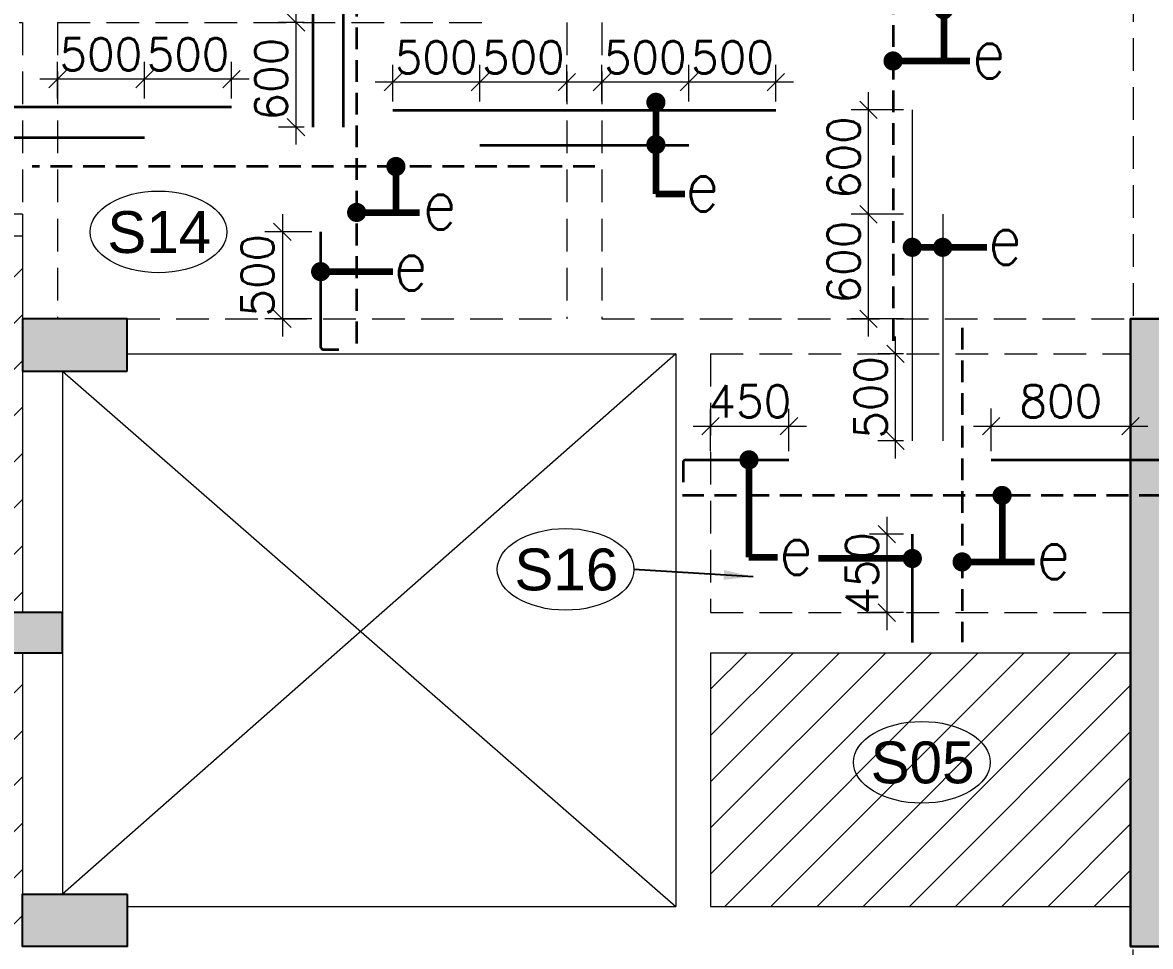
# Model space of a CAD drawing. Header units: millimetres. Extents: x 1255966 to 1543012, y 318612 to 465611.
# Drawn here: x 1290117 to 1296592, y 353858 to 359158 of the extents above; entities that cross this region are included whole.
import ezdxf

# ---------------------------------------------------------------- set-up
doc = ezdxf.new("R2010")
doc.units = ezdxf.units.MM
doc.header["$LTSCALE"] = 500
doc.header["$MEASUREMENT"] = 0
doc.header["$PDMODE"] = 34
for name, pattern in [('CONTINOUS', [0]), ('DASHED2', [0.375, 0.25, -0.125]), ('HIDDEN', [0.375, 0.25, -0.125]), ('PHANTOM2', [1.25, 0.625, -0.125, 0.125, -0.125, 0.125, -0.125])]:
    doc.linetypes.add(name, pattern=pattern)
doc.layers.get('Defpoints').update_dxf_attribs({"lineweight": 0})
for name, color, linetype, lineweight in [('ARROW', 1, 'Continuous', 0), ('CALL', 1, 'Continuous', 18), ('CUT OUT', 1, 'Continuous', 13), ('HATCH', 1, 'Continuous', 5), ('ST-DIM', 1, 'PHANTOM2', 15), ('STC AROW', 211, 'Continuous', 9), ('STC REINF.BOTTOM', 7, 'Continuous', 35), ('TEXT 01', 3, 'Continuous', 15), ('TOWER AREA BEAM..', 3, 'Continuous', 20), ('TOWER COL HATCH', 253, 'Continuous', 20)]:
    doc.layers.add(name, color=color, linetype=linetype, lineweight=lineweight)
for name, color, linetype in [('D', 10, 'Continuous'), ('S-COLUMN-HATCH', 253, 'Continuous'), ('S-FRAMING PLAN', 4, 'Continuous'), ('S-T', 3, 'Continuous'), ('TOWER AREA COLUMN.', 6, 'Continuous')]:
    doc.layers.add(name, color=color, linetype=linetype)
doc.styles.add('2MM', font='romans.shx', dxfattribs={"width": 0.7})
doc.styles.add('ABHI', font='arial.ttf')
doc.styles.add('ROMANCE', font='romans.shx')
doc.styles.add('S-T', font='romans.shx')
doc.dimstyles.new('GRID DIM', dxfattribs={"dimtxt": 250, "dimasz": 100, "dimexe": 75, "dimexo": 0, "dimgap": 50, "dimtad": 1, "dimdec": 0, "dimzin": 0, "dimdsep": 46, "dimtxsty": 'ROMANCE', "dimblk": 'ARCHTICK', "dimcen": 0, "dimdle": 0.5, "dimclrd": 8, "dimclre": 8, "dimclrt": 3, "dimadec": 0, "dimazin": 0, "dimtfac": 1, "dimtdec": 0, "dimtmove": 0, "dimatfit": 3, "dimldrblk": 'DOT', "dimfxl": 200, "dimtolj": 1, "dimtzin": 0, "dimlwd": -1, "dimlwe": -1, "dimarcsym": 2})
doc.dimstyles.new('SHUIB MOD.', dxfattribs={"dimtxt": 230, "dimasz": 130, "dimexe": 100, "dimexo": 70, "dimgap": 50, "dimtad": 2, "dimdec": 0, "dimzin": 4, "dimdsep": 46, "dimtxsty": '2MM', "dimblk": 'OBLIQUE', "dimcen": 0.09, "dimdle": 100, "dimclrd": 1, "dimclre": 1, "dimclrt": 3, "dimadec": 0, "dimazin": 0, "dimtfac": 1, "dimtdec": 0, "dimtix": 1, "dimtmove": 2, "dimatfit": 3, "dimfxl": 100, "dimtolj": 1, "dimlwd": -1, "dimarcsym": 0})
pattern_1 = [(45, (-1381890.62, -304839.69), (-132.582521, 132.582521), [])]

# ---------------------------------------------------------------- blocks, each defined once
blk = doc.blocks.new('_Oblique')
at = {"color": 0, "linetype": 'ByBlock', "lineweight": -2}
blk.add_line((-0.5, -0.5), (0.5, 0.5), dxfattribs=at)
blk = doc.blocks.new('_ArchTick')
at = {"color": 0, "linetype": 'ByBlock', "const_width": 0.15}
blk.add_lwpolyline([(-0.5, -0.5), (0.5, 0.5)], dxfattribs=at)
blk = doc.blocks.new('_Dot')
at = {"color": 0, "linetype": 'ByBlock', "lineweight": -2}
blk.add_line((-0.5, 0), (-1, 0), dxfattribs=at)
at = {"color": 0, "linetype": 'ByBlock', "const_width": 0.5}
blk.add_lwpolyline([(-0.25, 0, 1), (0.25, 0, 1)], format="xyb", close=True, dxfattribs=at)
blk = doc.blocks.new('*D349')
at = {"layer": 'Defpoints', "color": 0, "linetype": 'ByBlock', "transparency": 16777216}
for p in [(1290316.6, 358833.3), (1290316.6, 358671.9, 0), (1290816.6, 358671.9, 0)]:
    blk.add_point(p, dxfattribs=at)
at = {"layer": 'ST-DIM', "color": 1, "linetype": 'CONTINOUS', "transparency": 16777216}
for p, q in [((1290316.6, 358721.9), (1290316.6, 358933.3)), ((1290816.6, 358721.9), (1290816.6, 358933.3)), ((1290916.6, 358833.3), (1290216.6, 358833.3))]:
    blk.add_line(p, q, dxfattribs=at)
at = {"layer": 'ST-DIM', "color": 1, "linetype": 'ByBlock', "transparency": 16777216, "xscale": 100, "yscale": 100, "zscale": 100, "rotation": 180}
blk.add_blockref('_Oblique', (1290316.6, 358833.3), dxfattribs=at)
at = {"layer": 'ST-DIM', "color": 1, "linetype": 'ByBlock', "transparency": 16777216, "xscale": 100, "yscale": 100, "zscale": 100}
blk.add_blockref('_Oblique', (1290816.6, 358833.3), dxfattribs=at)
at = {"layer": 'ST-DIM', "color": 3, "linetype": 'ByBlock', "transparency": 16777216, "insert": (1290566.6, 358975.8), "char_height": 185, "attachment_point": 5, "style": 'ROMANCE'}
blk.add_mtext('\\A1;500', dxfattribs=at)
blk = doc.blocks.new('*D350')
at = {"layer": 'Defpoints', "color": 0, "linetype": 'ByBlock', "transparency": 16777216}
for p in [(1290816.6, 358833.3), (1290816.6, 358671.9, 0), (1291316.6, 358671.9, 0)]:
    blk.add_point(p, dxfattribs=at)
at = {"layer": 'ST-DIM', "color": 1, "linetype": 'CONTINOUS', "transparency": 16777216}
for p, q in [((1290816.6, 358721.9), (1290816.6, 358933.3)), ((1291316.6, 358721.9), (1291316.6, 358933.3)), ((1291416.6, 358833.3), (1290716.6, 358833.3))]:
    blk.add_line(p, q, dxfattribs=at)
at = {"layer": 'ST-DIM', "color": 1, "linetype": 'ByBlock', "transparency": 16777216, "xscale": 100, "yscale": 100, "zscale": 100, "rotation": 180}
blk.add_blockref('_Oblique', (1290816.6, 358833.3), dxfattribs=at)
at = {"layer": 'ST-DIM', "color": 1, "linetype": 'ByBlock', "transparency": 16777216, "xscale": 100, "yscale": 100, "zscale": 100}
blk.add_blockref('_Oblique', (1291316.6, 358833.3), dxfattribs=at)
at = {"layer": 'ST-DIM', "color": 3, "linetype": 'ByBlock', "transparency": 16777216, "insert": (1291066.6, 358975.8), "char_height": 185, "attachment_point": 5, "style": 'ROMANCE'}
blk.add_mtext('\\A1;500', dxfattribs=at)
blk = doc.blocks.new('*D285')
at = {"layer": 'Defpoints', "color": 0, "linetype": 'ByBlock', "transparency": 16777216}
for p in [(1291827.9, 357957.9), (1291608.1, 357457.9), (1291827.9, 357457.9)]:
    blk.add_point(p, dxfattribs=at)
at = {"layer": 'ST-DIM', "color": 1, "linetype": 'CONTINOUS', "transparency": 16777216}
for p, q in [((1291608.1, 358057.9), (1291608.1, 357357.9)), ((1291777.9, 357957.9), (1291508.1, 357957.9)), ((1291777.9, 357457.9), (1291508.1, 357457.9))]:
    blk.add_line(p, q, dxfattribs=at)
at = {"layer": 'ST-DIM', "color": 1, "linetype": 'ByBlock', "transparency": 16777216, "xscale": 100, "yscale": 100, "zscale": 100}
for p, rotation in [((1291608.1, 357957.9), 90), ((1291608.1, 357457.9), 270)]:
    blk.add_blockref('_Oblique', p, dxfattribs=dict(at, rotation=rotation))
at = {"layer": 'ST-DIM', "color": 3, "linetype": 'ByBlock', "transparency": 16777216, "insert": (1291465.6, 357707.9), "char_height": 185, "attachment_point": 5, "rotation": 90, "style": 'ROMANCE'}
blk.add_mtext('\\A1;500', dxfattribs=at)
blk = doc.blocks.new('*D286')
at = {"layer": 'Defpoints', "color": 0, "linetype": 'ByBlock', "transparency": 16777216}
for p in [(1292241.6, 358816.3), (1292241.6, 358655, 0), (1292741.6, 358655, 0)]:
    blk.add_point(p, dxfattribs=at)
at = {"layer": 'ST-DIM', "color": 1, "linetype": 'CONTINOUS', "transparency": 16777216}
for p, q in [((1292241.6, 358705), (1292241.6, 358916.3)), ((1292741.6, 358705), (1292741.6, 358916.3)), ((1292841.6, 358816.3), (1292141.6, 358816.3))]:
    blk.add_line(p, q, dxfattribs=at)
at = {"layer": 'ST-DIM', "color": 1, "linetype": 'ByBlock', "transparency": 16777216, "xscale": 100, "yscale": 100, "zscale": 100, "rotation": 180}
blk.add_blockref('_Oblique', (1292241.6, 358816.3), dxfattribs=at)
at = {"layer": 'ST-DIM', "color": 1, "linetype": 'ByBlock', "transparency": 16777216, "xscale": 100, "yscale": 100, "zscale": 100}
blk.add_blockref('_Oblique', (1292741.6, 358816.3), dxfattribs=at)
at = {"layer": 'ST-DIM', "color": 3, "linetype": 'ByBlock', "transparency": 16777216, "insert": (1292491.6, 358958.8), "char_height": 185, "attachment_point": 5, "style": 'ROMANCE'}
blk.add_mtext('\\A1;500', dxfattribs=at)
blk = doc.blocks.new('*D287')
at = {"layer": 'Defpoints', "color": 0, "linetype": 'ByBlock', "transparency": 16777216}
for p in [(1292741.6, 358816.3), (1292741.6, 358655, 0), (1293241.6, 358655, 0)]:
    blk.add_point(p, dxfattribs=at)
at = {"layer": 'ST-DIM', "color": 1, "linetype": 'CONTINOUS', "transparency": 16777216}
for p, q in [((1292741.6, 358705), (1292741.6, 358916.3)), ((1293241.6, 358705), (1293241.6, 358916.3)), ((1293341.6, 358816.3), (1292641.6, 358816.3))]:
    blk.add_line(p, q, dxfattribs=at)
at = {"layer": 'ST-DIM', "color": 1, "linetype": 'ByBlock', "transparency": 16777216, "xscale": 100, "yscale": 100, "zscale": 100, "rotation": 180}
blk.add_blockref('_Oblique', (1292741.6, 358816.3), dxfattribs=at)
at = {"layer": 'ST-DIM', "color": 1, "linetype": 'ByBlock', "transparency": 16777216, "xscale": 100, "yscale": 100, "zscale": 100}
blk.add_blockref('_Oblique', (1293241.6, 358816.3), dxfattribs=at)
at = {"layer": 'ST-DIM', "color": 3, "linetype": 'ByBlock', "transparency": 16777216, "insert": (1292991.6, 358958.8), "char_height": 185, "attachment_point": 5, "style": 'ROMANCE'}
blk.add_mtext('\\A1;500', dxfattribs=at)
blk = doc.blocks.new('*D288')
at = {"layer": 'Defpoints', "color": 0, "linetype": 'ByBlock', "transparency": 16777216}
for p in [(1293441.6, 358816.3), (1293441.6, 358655, 0), (1293941.6, 358655, 0)]:
    blk.add_point(p, dxfattribs=at)
at = {"layer": 'ST-DIM', "color": 1, "linetype": 'CONTINOUS', "transparency": 16777216}
for p, q in [((1293441.6, 358705), (1293441.6, 358916.3)), ((1293941.6, 358705), (1293941.6, 358916.3)), ((1294041.6, 358816.3), (1293341.6, 358816.3))]:
    blk.add_line(p, q, dxfattribs=at)
at = {"layer": 'ST-DIM', "color": 1, "linetype": 'ByBlock', "transparency": 16777216, "xscale": 100, "yscale": 100, "zscale": 100, "rotation": 180}
blk.add_blockref('_Oblique', (1293441.6, 358816.3), dxfattribs=at)
at = {"layer": 'ST-DIM', "color": 1, "linetype": 'ByBlock', "transparency": 16777216, "xscale": 100, "yscale": 100, "zscale": 100}
blk.add_blockref('_Oblique', (1293941.6, 358816.3), dxfattribs=at)
at = {"layer": 'ST-DIM', "color": 3, "linetype": 'ByBlock', "transparency": 16777216, "insert": (1293691.6, 358958.8), "char_height": 185, "attachment_point": 5, "style": 'ROMANCE'}
blk.add_mtext('\\A1;500', dxfattribs=at)
blk = doc.blocks.new('*D289')
at = {"layer": 'Defpoints', "color": 0, "linetype": 'ByBlock', "transparency": 16777216}
for p in [(1293941.6, 358816.3), (1293941.6, 358655, 0), (1294441.6, 358655, 0)]:
    blk.add_point(p, dxfattribs=at)
at = {"layer": 'ST-DIM', "color": 1, "linetype": 'CONTINOUS', "transparency": 16777216}
for p, q in [((1293941.6, 358705), (1293941.6, 358916.3)), ((1294441.6, 358705), (1294441.6, 358916.3)), ((1294541.6, 358816.3), (1293841.6, 358816.3))]:
    blk.add_line(p, q, dxfattribs=at)
at = {"layer": 'ST-DIM', "color": 1, "linetype": 'ByBlock', "transparency": 16777216, "xscale": 100, "yscale": 100, "zscale": 100, "rotation": 180}
blk.add_blockref('_Oblique', (1293941.6, 358816.3), dxfattribs=at)
at = {"layer": 'ST-DIM', "color": 1, "linetype": 'ByBlock', "transparency": 16777216, "xscale": 100, "yscale": 100, "zscale": 100}
blk.add_blockref('_Oblique', (1294441.6, 358816.3), dxfattribs=at)
at = {"layer": 'ST-DIM', "color": 3, "linetype": 'ByBlock', "transparency": 16777216, "insert": (1294191.6, 358958.8), "char_height": 185, "attachment_point": 5, "style": 'ROMANCE'}
blk.add_mtext('\\A1;500', dxfattribs=at)
blk = doc.blocks.new('*D292')
at = {"layer": 'Defpoints', "color": 0, "linetype": 'ByBlock', "transparency": 16777216}
for p in [(1291686.4, 359157.9), (1291783.1, 359157.9), (1291783.1, 358557.9)]:
    blk.add_point(p, dxfattribs=at)
at = {"layer": 'ST-DIM', "color": 1, "linetype": 'CONTINOUS', "transparency": 16777216}
for p, q in [((1291686.4, 358457.9), (1291686.4, 359257.9)), ((1291733.1, 359157.9), (1291586.4, 359157.9)), ((1291733.1, 358557.9), (1291586.4, 358557.9))]:
    blk.add_line(p, q, dxfattribs=at)
at = {"layer": 'ST-DIM', "color": 1, "linetype": 'ByBlock', "transparency": 16777216, "xscale": 100, "yscale": 100, "zscale": 100}
for p, rotation in [((1291686.4, 359157.9), 90), ((1291686.4, 358557.9), 270)]:
    blk.add_blockref('_Oblique', p, dxfattribs=dict(at, rotation=rotation))
at = {"layer": 'ST-DIM', "color": 3, "linetype": 'ByBlock', "transparency": 16777216, "insert": (1291543.9, 358832.9), "char_height": 185, "attachment_point": 5, "rotation": 90, "style": 'ROMANCE'}
blk.add_mtext('\\A1;600', dxfattribs=at)
blk = doc.blocks.new('*D309')
at = {"layer": 'Defpoints', "color": 0, "linetype": 'ByBlock', "transparency": 16777216}
for p in [(1294972.7, 358057.9), (1295224.2, 358057.9), (1295224.2, 357457.9)]:
    blk.add_point(p, dxfattribs=at)
at = {"layer": 'ST-DIM', "color": 1, "linetype": 'CONTINOUS', "transparency": 16777216}
for p, q in [((1294972.7, 357357.9), (1294972.7, 358157.9)), ((1295174.2, 358057.9), (1294872.7, 358057.9)), ((1295174.2, 357457.9), (1294872.7, 357457.9))]:
    blk.add_line(p, q, dxfattribs=at)
at = {"layer": 'ST-DIM', "color": 1, "linetype": 'ByBlock', "transparency": 16777216, "xscale": 100, "yscale": 100, "zscale": 100}
for p, rotation in [((1294972.7, 358057.9), 90), ((1294972.7, 357457.9), 270)]:
    blk.add_blockref('_Oblique', p, dxfattribs=dict(at, rotation=rotation))
at = {"layer": 'ST-DIM', "color": 3, "linetype": 'ByBlock', "transparency": 16777216, "insert": (1294830.2, 357782.9), "char_height": 185, "attachment_point": 5, "rotation": 90, "style": 'ROMANCE'}
blk.add_mtext('\\A1;600', dxfattribs=at)
blk = doc.blocks.new('*D310')
at = {"layer": 'Defpoints', "color": 0, "linetype": 'ByBlock', "transparency": 16777216}
for p in [(1294972.7, 358657.9), (1295224.2, 358657.9), (1295224.2, 358057.9)]:
    blk.add_point(p, dxfattribs=at)
at = {"layer": 'ST-DIM', "color": 1, "linetype": 'CONTINOUS', "transparency": 16777216}
for p, q in [((1294972.7, 357957.9), (1294972.7, 358757.9)), ((1295174.2, 358657.9), (1294872.7, 358657.9)), ((1295174.2, 358057.9), (1294872.7, 358057.9))]:
    blk.add_line(p, q, dxfattribs=at)
at = {"layer": 'ST-DIM', "color": 1, "linetype": 'ByBlock', "transparency": 16777216, "xscale": 100, "yscale": 100, "zscale": 100}
for p, rotation in [((1294972.7, 358657.9), 90), ((1294972.7, 358057.9), 270)]:
    blk.add_blockref('_Oblique', p, dxfattribs=dict(at, rotation=rotation))
at = {"layer": 'ST-DIM', "color": 3, "linetype": 'ByBlock', "transparency": 16777216, "insert": (1294830.2, 358382.9), "char_height": 185, "attachment_point": 5, "rotation": 90, "style": 'ROMANCE'}
blk.add_mtext('\\A1;600', dxfattribs=at)
blk = doc.blocks.new('*D311')
at = {"layer": 'Defpoints', "color": 0, "linetype": 'ByBlock', "transparency": 16777216}
for p in [(1295127.5, 357257.9), (1295224.2, 357257.9), (1295224.2, 356757.9)]:
    blk.add_point(p, dxfattribs=at)
at = {"layer": 'ST-DIM', "color": 1, "linetype": 'CONTINOUS', "transparency": 16777216}
for p, q in [((1295127.5, 356657.9), (1295127.5, 357357.9)), ((1295174.2, 357257.9), (1295027.5, 357257.9)), ((1295174.2, 356757.9), (1295027.5, 356757.9))]:
    blk.add_line(p, q, dxfattribs=at)
at = {"layer": 'ST-DIM', "color": 1, "linetype": 'ByBlock', "transparency": 16777216, "xscale": 100, "yscale": 100, "zscale": 100}
for p, rotation in [((1295127.5, 357257.9), 90), ((1295127.5, 356757.9), 270)]:
    blk.add_blockref('_Oblique', p, dxfattribs=dict(at, rotation=rotation))
at = {"layer": 'ST-DIM', "color": 3, "linetype": 'ByBlock', "transparency": 16777216, "insert": (1294985, 357007.9), "char_height": 185, "attachment_point": 5, "rotation": 90, "style": 'ROMANCE'}
blk.add_mtext('\\A1;500', dxfattribs=at)
blk = doc.blocks.new('*D255')
at = {"layer": 'Defpoints', "color": 0, "linetype": 'ByBlock', "transparency": 16777216}
for p in [(1294516.6, 356842.4), (1294066.6, 356649.2), (1294516.6, 356649.2)]:
    blk.add_point(p, dxfattribs=at)
at = {"layer": 'ST-DIM', "color": 1, "linetype": 'CONTINOUS', "transparency": 16777216}
for p, q in [((1294066.6, 356699.2), (1294066.6, 356942.4)), ((1294516.6, 356699.2), (1294516.6, 356942.4)), ((1293966.6, 356842.4), (1294616.6, 356842.4))]:
    blk.add_line(p, q, dxfattribs=at)
at = {"layer": 'ST-DIM', "color": 1, "linetype": 'ByBlock', "transparency": 16777216, "xscale": 100, "yscale": 100, "zscale": 100, "rotation": 180}
blk.add_blockref('_Oblique', (1294066.6, 356842.4), dxfattribs=at)
at = {"layer": 'ST-DIM', "color": 1, "linetype": 'ByBlock', "transparency": 16777216, "xscale": 100, "yscale": 100, "zscale": 100}
blk.add_blockref('_Oblique', (1294516.6, 356842.4), dxfattribs=at)
at = {"layer": 'ST-DIM', "color": 3, "linetype": 'ByBlock', "transparency": 16777216, "insert": (1294291.6, 356984.9), "char_height": 185, "attachment_point": 5, "style": 'ROMANCE'}
blk.add_mtext('\\A1;450', dxfattribs=at)
blk = doc.blocks.new('*D256')
at = {"layer": 'Defpoints', "color": 0, "linetype": 'ByBlock', "transparency": 16777216}
for p in [(1295224.7, 356222.9), (1295078.4, 355772.9), (1295224.7, 355772.9)]:
    blk.add_point(p, dxfattribs=at)
at = {"layer": 'ST-DIM', "color": 1, "linetype": 'CONTINOUS', "transparency": 16777216}
for p, q in [((1295078.4, 356322.9), (1295078.4, 355672.9)), ((1295174.7, 356222.9), (1294978.4, 356222.9)), ((1295174.7, 355772.9), (1294978.4, 355772.9))]:
    blk.add_line(p, q, dxfattribs=at)
at = {"layer": 'ST-DIM', "color": 1, "linetype": 'ByBlock', "transparency": 16777216, "xscale": 100, "yscale": 100, "zscale": 100}
for p, rotation in [((1295078.4, 356222.9), 90), ((1295078.4, 355772.9), 270)]:
    blk.add_blockref('_Oblique', p, dxfattribs=dict(at, rotation=rotation))
at = {"layer": 'ST-DIM', "color": 3, "linetype": 'ByBlock', "transparency": 16777216, "insert": (1294935.9, 355997.9), "char_height": 185, "attachment_point": 5, "rotation": 90, "style": 'ROMANCE'}
blk.add_mtext('\\A1;450', dxfattribs=at)
blk = doc.blocks.new('*D257')
at = {"layer": 'Defpoints', "color": 0, "linetype": 'ByBlock', "transparency": 16777216}
for p in [(1296476.6, 356843.1), (1295676.6, 356649.9), (1296476.6, 356649.9)]:
    blk.add_point(p, dxfattribs=at)
at = {"layer": 'ST-DIM', "color": 1, "linetype": 'CONTINOUS', "transparency": 16777216}
for p, q in [((1295676.6, 356699.9), (1295676.6, 356943.1)), ((1296476.6, 356699.9), (1296476.6, 356943.1)), ((1295576.6, 356843.1), (1296576.6, 356843.1))]:
    blk.add_line(p, q, dxfattribs=at)
at = {"layer": 'ST-DIM', "color": 1, "linetype": 'ByBlock', "transparency": 16777216, "xscale": 100, "yscale": 100, "zscale": 100, "rotation": 180}
blk.add_blockref('_Oblique', (1295676.6, 356843.1), dxfattribs=at)
at = {"layer": 'ST-DIM', "color": 1, "linetype": 'ByBlock', "transparency": 16777216, "xscale": 100, "yscale": 100, "zscale": 100}
blk.add_blockref('_Oblique', (1296476.6, 356843.1), dxfattribs=at)
at = {"layer": 'ST-DIM', "color": 3, "linetype": 'ByBlock', "transparency": 16777216, "insert": (1296076.6, 356985.6), "char_height": 185, "attachment_point": 5, "style": 'ROMANCE'}
blk.add_mtext('\\A1;800', dxfattribs=at)
blk = doc.blocks.new('A$Ca8bcdc7a')
at = {"layer": 'HATCH', "ltscale": 10}
h = blk.add_hatch(dxfattribs=at)
h.set_pattern_fill('ANSI31', color=1, scale=1500)
h.set_pattern_definition(pattern_1)
h.paths.add_polyline_path([(15505, -1754.8), (15505, -369.8), (15505, -69.8), (15505, 405.2), (14080, 405.2), (14080, -1754.8)])
h = blk.add_hatch(dxfattribs=at)
h.set_pattern_fill('ANSI31', color=1, scale=1500)
h.set_pattern_definition(pattern_1)
h.paths.add_polyline_path([(14080, -4144.8), (15505, -4144.8), (15505, -3669.8), (15505, -3369.8), (15505, -1984.8), (14080, -1984.8)])
h = blk.add_hatch(dxfattribs=at)
h.set_pattern_fill('ANSI31', color=1, scale=1500)
h.set_pattern_definition(pattern_1)
h.paths.add_polyline_path([(21865, -3439.8), (21865, -1984.8), (19455, -1984.8), (19455, -3439.8)])
at = {"layer": 'CUT OUT', "color": 1, "ltscale": 10}
for p, q in [((19255, -269.8), (15735, -3369.8)), ((15735, -369.8), (19255, -3439.8))]:
    blk.add_line(p, q, dxfattribs=at)
at = {"layer": 'S-FRAMING PLAN', "color": 3, "linetype": 'ByBlock', "lineweight": 20, "ltscale": 10}
for p, q in [((15505, 530.2), (15505, -69.8)), ((15505, 405.2), (14080, 405.2)), ((16105, -269.8), (19255, -269.8)), ((19255, -269.8), (19255, -3439.8)), ((15505, -369.8), (15505, -1754.8)), ((15735, -369.8), (15735, -1754.8)), ((15505, -1984.8), (15505, -3369.8)), ((15735, -1984.8), (15735, -3369.8)), ((19455, -1984.8), (21865, -1984.8)), ((19455, -1984.8), (19455, -3439.8)), ((16105, -3439.8), (19255, -3439.8)), ((19455, -3439.8), (21865, -3439.8))]:
    blk.add_line(p, q, dxfattribs=at)
at = {"layer": 'TOWER AREA BEAM..', "color": 3, "linetype": 'HIDDEN', "ltscale": 1.5}
for p, q in [((21880, 3510.2), (21880, -69.8)), ((14080, 1630.2), (15505, 1630.2)), ((15505, 1630.2), (15505, 530.2)), ((15705, 1630.2), (15705, -69.8)), ((15705, 1630.2), (18230, 1630.2)), ((18630, 1630.2), (18630, -69.8)), ((18830, 1630.2), (18830, -69.8)), ((15505, 530.2), (14080, 530.2)), ((16105, -69.8), (18630, -69.8)), ((18830, -69.8), (21865, -69.8)), ((19455, -269.8), (19455, -1754.8)), ((19455, -269.8), (21865, -269.8)), ((19455, -1754.8), (21865, -1754.8)), ((21880, -7249.8), (21880, -3669.8))]:
    blk.add_line(p, q, dxfattribs=at)
blk = doc.blocks.new('3tgra')
at = {"layer": 'TOWER COL HATCH'}
h = blk.add_hatch(color=253, dxfattribs=at)
h.dxf.hatch_style = 1
h.paths.add_polyline_path([(1397995.6, 85771.7), (1397995.6, 86071.7), (1397395.6, 86071.7), (1397395.6, 85771.7)])
h = blk.add_hatch(color=253, dxfattribs=at)
h.dxf.hatch_style = 1
h.paths.add_polyline_path([(1403985.6, 82471.7), (1403985.6, 86071.7), (1403755.6, 86071.7), (1403755.6, 82471.7)])
h = blk.add_hatch(color=253, dxfattribs=at)
h.dxf.hatch_style = 1
h.paths.add_polyline_path([(1397625.6, 84386.7), (1395770.6, 84386.7), (1395770.6, 84156.7), (1397625.6, 84156.7)])
h = blk.add_hatch(color=253, dxfattribs=at)
h.dxf.hatch_style = 1
h.paths.add_polyline_path([(1397995.6, 82771.7), (1397995.6, 82471.7), (1397395.6, 82471.7), (1397395.6, 82771.7)])
at = {"layer": 'TOWER AREA COLUMN.', "color": 4}
for points in [[(1397995.6, 85771.7), (1397995.6, 86071.7), (1397395.6, 86071.7), (1397395.6, 85771.7)], [(1403985.6, 82471.7), (1403985.6, 86071.7), (1403755.6, 86071.7), (1403755.6, 82471.7)], [(1397625.6, 84386.7), (1395770.6, 84386.7), (1395770.6, 84156.7), (1397625.6, 84156.7)], [(1397995.6, 82771.7), (1397995.6, 82471.7), (1397395.6, 82471.7), (1397395.6, 82771.7)]]:
    blk.add_lwpolyline(points, close=True, dxfattribs=at)

msp = doc.modelspace()

# ---------------------------------------------------------------- linework, layer by layer
at = {"layer": 'CALL', "color": 200, "linetype": 'Continuous', "ltscale": 10}
for centre in [(1290896.9, 357956.7), (1293234.1, 356021.1), (1295279, 354914.1)]:
    msp.add_ellipse(centre, major_axis=(392.2, 0), ratio=0.597584, dxfattribs=at)
at = {"layer": 'STC AROW', "color": 4, "ltscale": 10}
for p, q in [((1291783.1, 360457.9), (1291783.1, 358557.9)), ((1291958.1, 359907.9), (1291958.1, 358557.9)), ((1295224.2, 358657.9), (1295224.2, 356757.9)), ((1295399.2, 358057.9), (1295399.2, 356757.9)), ((1295676.6, 356649.9), (1297506.6, 356649.9))]:
    msp.add_line(p, q, dxfattribs=at)
at = {"layer": 'STC REINF.BOTTOM', "color": 4, "linetype": 'DASHED2'}
for p, q in [((1295114, 361206.4, 0), (1295114, 357300.8)), ((1292034.5, 359317.4), (1292034.5, 357290.1, 0)), ((1293401.9, 358331.9, 0), (1290171.6, 358331.9, 0)), ((1295510.4, 357407.4), (1295510.4, 355603.2)), ((1296652.2, 356445.1, 0), (1293905.4, 356445.1))]:
    msp.add_line(p, q, dxfattribs=at)
at = {"layer": 'STC REINF.BOTTOM', "color": 4, "linetype": 'Continuous'}
for p, q in [((1291783.1, 360457.9), (1291783.1, 358557.9)), ((1291958.1, 359907.9), (1291958.1, 358557.9)), ((1291316.6, 358671.9, 0), (1287091.6, 358671.9, 0)), ((1292241.6, 358655, 0), (1294441.6, 358655, 0)), ((1290816.6, 358496.9, 0), (1287791.6, 358496.9, 0)), ((1292741.6, 358455, 0), (1293941.6, 358455, 0)), ((1291827.9, 357957.9, 0), (1291827.9, 357297.8)), ((1291842.9, 357282.8, 0), (1291931.5, 357282.8, 0)), ((1293923.5, 356649.2), (1294516.6, 356649.2)), ((1295676.6, 356649.9), (1297506.6, 356649.9)), ((1293908.5, 356634.2), (1293908.5, 356521.7)), ((1295224.7, 355601.9), (1295224.7, 356222.9))]:
    msp.add_line(p, q, dxfattribs=at)
for centre, start, end in [((1291842.9, 357297.8, 0), 180, 270), ((1293923.5, 356634.2), 90, 180)]:
    msp.add_arc(centre, 15, start, end, dxfattribs=at)

# ---------------------------------------------------------------- block references
at = {"layer": 'CUT OUT', "color": 4}
msp.add_blockref('3tgra', (-107279, 271386.2), dxfattribs=at)
at = {"layer": 'CUT OUT', "color": 4, "xscale": -1}
msp.add_blockref('3tgra', (2700462.2, 271386.2), dxfattribs=at)
at = {"layer": 'S-COLUMN-HATCH', "color": 4, "ltscale": 10}
msp.add_blockref('A$Ca8bcdc7a', (1274611.6, 357527.7), dxfattribs=at)

# ---------------------------------------------------------------- texts
at = {"layer": 'S-T', "color": 2, "linetype": 'Continuous', "ltscale": 10, "style": 'S-T', "width": 0.85}
for p in [(1295565.1, 358836.4), (1293921, 358074.7), (1292412.3, 357970.3), (1295658.1, 357767.6), (1292245.9, 357620.5), (1294458.1, 355989.4), (1295935.9, 355964.3)]:
    msp.add_text('e', height=300, dxfattribs=at).set_placement(p)
at = {"layer": 'TEXT 01', "color": 2, "linetype": 'Continuous', "style": 'ABHI'}
for s, p in [('S14', (1290603.1, 357836.1, 0)), ('S16', (1292940.3, 355900.5, 0)), ('S05', (1294985.2, 354793.6, 0))]:
    msp.add_text(s, height=240, dxfattribs=at).set_placement(p)

# ---------------------------------------------------------------- dimensions: what is measured, and where the dimension line sits
at = {"layer": 'ST-DIM', "linetype": 'ByBlock'}
for base, p1, p2, angle, picture, middle in [((1291686.4, 359157.9), (1291783.1, 358557.9), (1291783.1, 359157.9), 90, '*D292', (1291686.4, 358832.9)), ((1290316.6, 358833.3, 0), (1290816.6, 358671.9, 0), (1290316.6, 358671.9), 180, '*D349', (1290566.6, 358833.3, 0)), ((1290816.6, 358833.3, 0), (1291316.6, 358671.9, 0), (1290816.6, 358671.9, 0), 180, '*D350', (1291066.6, 358833.3, 0)), ((1292241.6, 358816.3, 0), (1292741.6, 358655, 0), (1292241.6, 358655, 0), 180, '*D286', (1292491.6, 358816.3, 0)), ((1292741.6, 358816.3, 0), (1293241.6, 358655, 0), (1292741.6, 358655, 0), 180, '*D287', (1292991.6, 358816.3, 0)), ((1293441.6, 358816.3, 0), (1293941.6, 358655, 0), (1293441.6, 358655, 0), 180, '*D288', (1293691.6, 358816.3, 0)), ((1293941.6, 358816.3, 0), (1294441.6, 358655, 0), (1293941.6, 358655, 0), 180, '*D289', (1294191.6, 358816.3, 0)), ((1294972.7, 358657.9), (1295224.2, 358057.9), (1295224.2, 358657.9), 90, '*D310', (1294972.7, 358382.9)), ((1294972.7, 358057.9), (1295224.2, 357457.9), (1295224.2, 358057.9), 90, '*D309', (1294972.7, 357782.9)), ((1291608.1, 357457.9), (1291827.9, 357957.9), (1291827.9, 357457.9), 270, '*D285', (1291608.1, 357707.9)), ((1295127.5, 357257.9), (1295224.2, 356757.9), (1295224.2, 357257.9), 90, '*D311', (1295127.5, 357007.9)), ((1295078.4, 355772.9), (1295224.7, 356222.9), (1295224.7, 355772.9), 270, '*D256', (1295078.4, 355997.9))]:
    dim = msp.add_linear_dim(base=base, p1=p1, p2=p2, angle=angle, dimstyle='GRID DIM', override={"dimtxt": 185, "dimexe": 100, "dimexo": 50, "dimblk1": 'Oblique', "dimblk2": 'Oblique', "dimsah": 1, "dimdle": 100, "dimclrd": 1, "dimclre": 1}, dxfattribs=at)
    dim.commit()
    dim.dimension.update_dxf_attribs({"geometry": picture, "text_midpoint": middle, "dimtype": 160})
for base, p1, p2, picture, middle in [((1294516.6, 356842.4), (1294066.6, 356649.2), (1294516.6, 356649.2), '*D255', (1294291.6, 356842.4)), ((1296476.6, 356843.1), (1295676.6, 356649.9), (1296476.6, 356649.9), '*D257', (1296076.6, 356843.1))]:
    dim = msp.add_linear_dim(base=base, p1=p1, p2=p2, dimstyle='GRID DIM', override={"dimtxt": 185, "dimexe": 100, "dimexo": 50, "dimblk1": 'Oblique', "dimblk2": 'Oblique', "dimsah": 1, "dimdle": 100, "dimclrd": 1, "dimclre": 1}, dxfattribs=at)
    dim.commit()
    dim.dimension.update_dxf_attribs({"geometry": picture, "text_midpoint": middle, "dimtype": 160})

# ---------------------------------------------------------------- leaders
at = {"layer": 'ARROW', "linetype": 'ByBlock'}
for points in [[(1295405, 359231.8, 0), (1295405, 358937.5, 0), (1295554, 358937.5, 0)], [(1295114, 358937.5, 0), (1295554, 358937.5, 0)], [(1293752.5, 358700.4, 0), (1293752.5, 358221.5, 0)], [(1293752.5, 358457.8, 0), (1293752.5, 358176, 0), (1293919.5, 358176, 0)], [(1292260, 358331.9, 0), (1292260, 358068.8, 0), (1292395.4, 358068.8, 0)], [(1292034.5, 358068.8, 0), (1292395.4, 358068.8, 0)], [(1295224.2, 357868.6), (1295652.1, 357868.6)], [(1295399.2, 357868.6), (1295652.1, 357868.6)], [(1291827.9, 357729.1, 0), (1292242.5, 357729.1, 0)], [(1294286.9, 356649.2), (1294286.9, 356091.8), (1294450.9, 356091.8)], [(1295740.1, 356445.1, 0), (1295740.1, 356063.8, 0), (1295925.9, 356063.8, 0)], [(1295224.7, 356083.4), (1294685.4, 356083.4)], [(1295510.4, 356063.8, 0), (1295925.9, 356063.8, 0)]]:
    msp.add_leader(points, dimstyle='GRID DIM', override={"dimasz": 110, "dimtad": 0, "dimclrd": 1, "dimlwd": 65534}, dxfattribs=at)
at = {"layer": 'D', "linetype": 'Continuous'}
msp.add_leader([(1294311.8, 355978.7), (1293626.3, 356021.1)], dimstyle='SHUIB MOD.', override={"dimasz": 170, "dimtad": 0}, dxfattribs=at)

doc.saveas('drawing.dxf')
